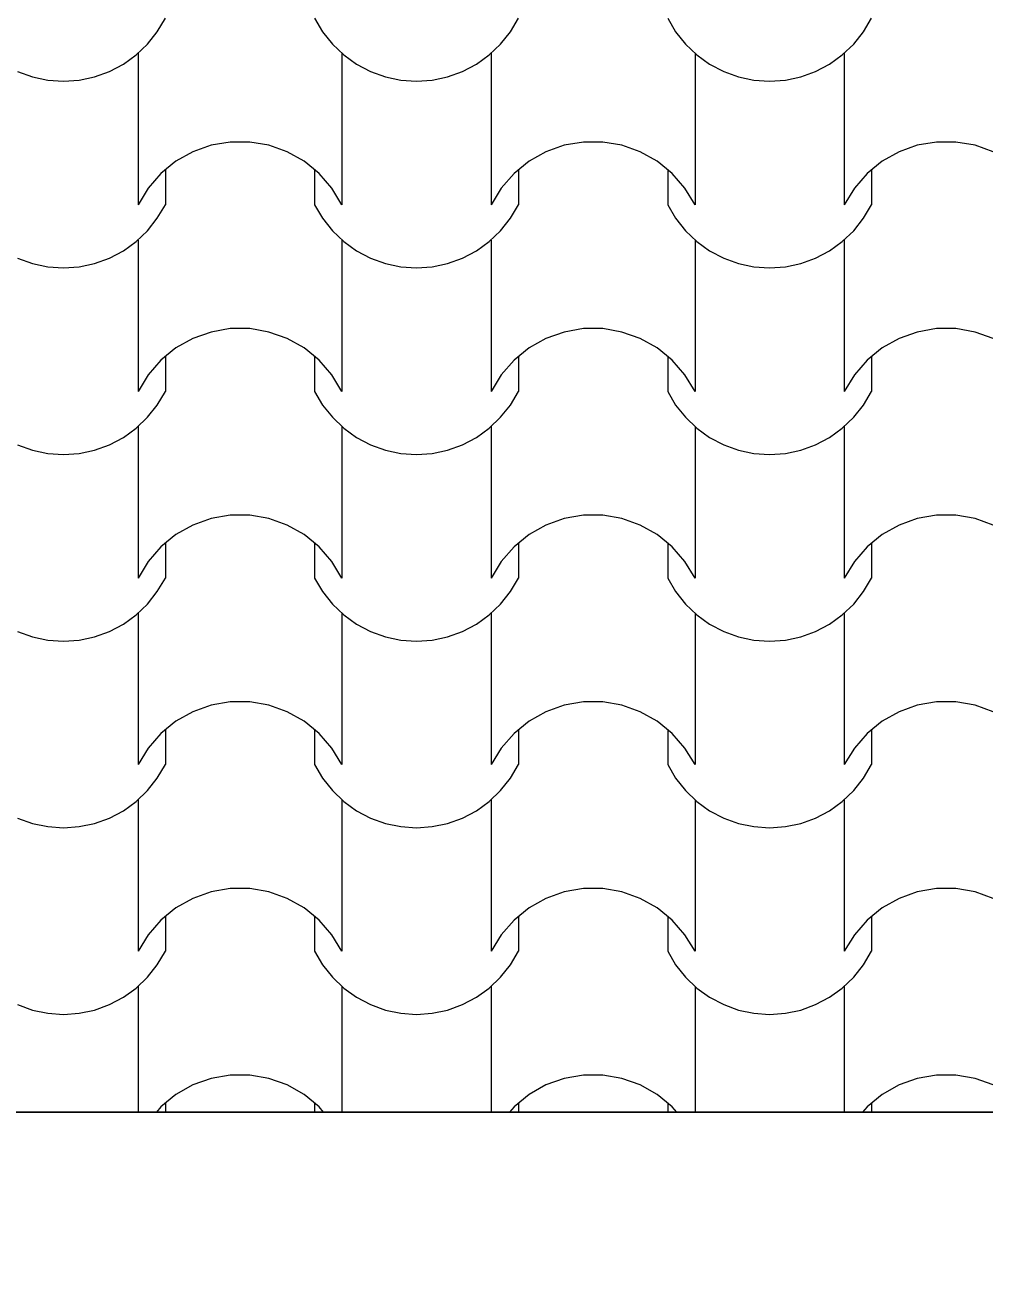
# Model space of a CAD drawing. Header units: millimetres. Extents: x 318905 to 439572, y -5133 to 105868.
# Drawn here: x 358271 to 359044, y 5696 to 6699 of the extents above; entities that cross this region are included whole.
import ezdxf

# ---------------------------------------------------------------- set-up
doc = ezdxf.new("R2010")
doc.units = ezdxf.units.MM
doc.header["$MEASUREMENT"] = 0
for name, color, linetype, lineweight in [('0_Stylo_No__98', 154, 'Continuous', 0), ('2D -  Dessin général_Stylo_No__1', 7, 'Continuous', 5), ('OMBRES_Stylo_No__1', 7, 'Continuous', 5)]:
    doc.layers.add(name, color=color, linetype=linetype, lineweight=lineweight)
doc.layers.add('OMBRES_Stylo_No__82', color=7, linetype='Continuous', lineweight=13, true_color=0xaaaaaa)
doc.styles.add('STYLE_GENERE_3', font='')
doc.styles.get('STYLE_GENERE_3').set_extended_font_data('Arial')
doc.dimstyles.new('STYLE_GENERE__1', dxfattribs={"dimtxt": 200, "dimasz": 142.5, "dimexe": 0.18, "dimexo": 500, "dimgap": 0.09, "dimtad": 0, "dimtih": 1, "dimtoh": 1, "dimlfac": 0.001, "dimzin": 0, "dimdsep": 46, "dimtxsty": 'STYLE_GENERE_3', "dimblk": 'ARROWHEAD_6', "dimblk1": 'ARROWHEAD_6', "dimblk2": 'ARROWHEAD_6', "dimcen": 0.09, "dimclrd": 154, "dimclre": 154, "dimclrt": 154, "dimazin": 0, "dimtfac": 1, "dimtdec": 4, "dimtmove": 0, "dimatfit": 3, "dimfxl": 0, "dimtolj": 1, "dimtzin": 0, "dimarcsym": 0})

# ---------------------------------------------------------------- blocks, each defined once
blk = doc.blocks.new('*X105')
at = {"layer": 'OMBRES_Stylo_No__82', "linetype": 'Continuous'}
for p, q in [((358378.2, 6693.2), (358384.7, 6704.2)), ((358504.9, 6704.2), (358511.4, 6693.2)), ((358662.7, 6693.2), (358669.2, 6704.2)), ((358789.4, 6704.2), (358795.8, 6693.2)), ((358947.2, 6693.2), (358953.6, 6704.2)), ((358370.4, 6683.2), (358378.2, 6693.2)), ((358511.4, 6693.2), (358519.2, 6683.2)), ((358654.8, 6683.2), (358662.7, 6693.2)), ((358795.8, 6693.2), (358803.7, 6683.2)), ((358939.3, 6683.2), (358947.2, 6693.2)), ((358361.2, 6674.5), (358370.4, 6683.2)), ((358362.7, 6675.8), (358362.7, 6614.8)), ((358519.2, 6683.2), (358528.4, 6674.5)), ((358526.9, 6675.8), (358526.9, 6614.8)), ((358645.6, 6674.5), (358654.8, 6683.2)), ((358647.2, 6675.8), (358647.2, 6614.8)), ((358803.7, 6683.2), (358812.9, 6674.5)), ((358811.4, 6675.8), (358811.4, 6614.8)), ((358930.1, 6674.5), (358939.3, 6683.2)), ((358931.6, 6675.8), (358931.6, 6614.8)), ((358339.6, 6661.1), (358350.9, 6667.1)), ((358350.9, 6667.1), (358361.2, 6674.5)), ((358528.4, 6674.5), (358538.7, 6667.1)), ((358538.7, 6667.1), (358550, 6661.1)), ((358624.1, 6661.1), (358635.3, 6667.1)), ((358635.3, 6667.1), (358645.6, 6674.5)), ((358812.9, 6674.5), (358823.2, 6667.1)), ((358823.2, 6667.1), (358834.5, 6661.1)), ((358908.6, 6661.1), (358919.8, 6667.1)), ((358919.8, 6667.1), (358930.1, 6674.5)), ((358265.5, 6661.1), (358277.5, 6656.8)), ((358277.5, 6656.8), (358289.9, 6654.2)), ((358315.2, 6654.2), (358327.7, 6656.8)), ((358327.7, 6656.8), (358339.6, 6661.1)), ((358550, 6661.1), (358561.9, 6656.8)), ((358561.9, 6656.8), (358574.4, 6654.2)), ((358599.7, 6654.2), (358612.1, 6656.8)), ((358612.1, 6656.8), (358624.1, 6661.1)), ((358834.5, 6661.1), (358846.4, 6656.8)), ((358846.4, 6656.8), (358858.8, 6654.2)), ((358884.2, 6654.2), (358896.6, 6656.8)), ((358896.6, 6656.8), (358908.6, 6661.1)), ((358289.9, 6654.2), (358302.6, 6653.3)), ((358302.6, 6653.3), (358315.2, 6654.2)), ((358574.4, 6654.2), (358587, 6653.3)), ((358587, 6653.3), (358599.7, 6654.2)), ((358858.8, 6654.2), (358871.5, 6653.3)), ((358871.5, 6653.3), (358884.2, 6654.2)), ((358362.7, 6614.8), (358362.7, 6553.8)), ((358526.9, 6614.8), (358526.9, 6553.8)), ((358647.2, 6614.8), (358647.2, 6553.8)), ((358811.4, 6614.8), (358811.4, 6553.8)), ((358931.6, 6614.8), (358931.6, 6553.8)), ((358406.9, 6596.4), (358393.2, 6588.8)), ((358421.6, 6601.7), (358406.9, 6596.4)), ((358437, 6604.3), (358421.6, 6601.7)), ((358444.8, 6604.3), (358437, 6604.3)), ((358452.6, 6604.3), (358444.8, 6604.3)), ((358468, 6601.7), (358452.6, 6604.3)), ((358482.7, 6596.4), (358468, 6601.7)), ((358496.4, 6588.8), (358482.7, 6596.4)), ((358691.3, 6596.4), (358677.7, 6588.8)), ((358706.1, 6601.7), (358691.3, 6596.4)), ((358721.5, 6604.3), (358706.1, 6601.7)), ((358729.3, 6604.3), (358721.5, 6604.3)), ((358737.1, 6604.3), (358729.3, 6604.3)), ((358752.5, 6601.7), (358737.1, 6604.3)), ((358767.2, 6596.4), (358752.5, 6601.7)), ((358780.9, 6588.8), (358767.2, 6596.4)), ((358975.8, 6596.4), (358962.2, 6588.8)), ((358990.5, 6601.7), (358975.8, 6596.4)), ((359005.9, 6604.3), (358990.5, 6601.7)), ((359013.8, 6604.3), (359005.9, 6604.3)), ((359021.6, 6604.3), (359013.8, 6604.3)), ((359037, 6601.7), (359021.6, 6604.3)), ((359051.7, 6596.4), (359037, 6601.7)), ((358393.2, 6588.8), (358381.1, 6578.9)), ((358508.5, 6578.9), (358496.4, 6588.8)), ((358677.7, 6588.8), (358665.6, 6578.9)), ((358793, 6578.9), (358780.9, 6588.8)), ((358962.2, 6588.8), (358950.1, 6578.9)), ((358381.1, 6578.9), (358370.8, 6567.2)), ((358384.7, 6581.8), (358384.7, 6553.8)), ((358504.9, 6581.8), (358504.9, 6553.8)), ((358518.8, 6567.2), (358508.5, 6578.9)), ((358665.6, 6578.9), (358655.3, 6567.2)), ((358669.2, 6581.8), (358669.2, 6553.8)), ((358789.4, 6581.8), (358789.4, 6553.8)), ((358803.3, 6567.2), (358793, 6578.9)), ((358950.1, 6578.9), (358939.8, 6567.2)), ((358953.6, 6581.8), (358953.6, 6553.8)), ((358370.8, 6567.2), (358362.7, 6553.8)), ((358526.9, 6553.8), (358518.8, 6567.2)), ((358655.3, 6567.2), (358647.2, 6553.8)), ((358811.4, 6553.8), (358803.3, 6567.2)), ((358939.8, 6567.2), (358931.6, 6553.8)), ((358378.2, 6542.9), (358384.7, 6553.8)), ((358504.9, 6553.8), (358511.4, 6542.9)), ((358662.7, 6542.9), (358669.2, 6553.8)), ((358789.4, 6553.8), (358795.8, 6542.9)), ((358947.2, 6542.9), (358953.6, 6553.8)), ((358370.4, 6532.9), (358378.2, 6542.9)), ((358511.4, 6542.9), (358519.2, 6532.9)), ((358654.8, 6532.9), (358662.7, 6542.9)), ((358795.8, 6542.9), (358803.7, 6532.9)), ((358939.3, 6532.9), (358947.2, 6542.9)), ((358361.2, 6524.1), (358370.4, 6532.9)), ((358362.7, 6525.4), (358362.7, 6464.5)), ((358519.2, 6532.9), (358528.4, 6524.1)), ((358526.9, 6525.4), (358526.9, 6464.5)), ((358645.6, 6524.1), (358654.8, 6532.9)), ((358647.2, 6525.4), (358647.2, 6464.5)), ((358803.7, 6532.9), (358812.9, 6524.1)), ((358811.4, 6525.4), (358811.4, 6464.5)), ((358930.1, 6524.1), (358939.3, 6532.9)), ((358931.6, 6525.4), (358931.6, 6464.5)), ((358339.6, 6510.8), (358350.9, 6516.7)), ((358350.9, 6516.7), (358361.2, 6524.1)), ((358528.4, 6524.1), (358538.7, 6516.7)), ((358538.7, 6516.7), (358550, 6510.8)), ((358624.1, 6510.8), (358635.3, 6516.7)), ((358635.3, 6516.7), (358645.6, 6524.1)), ((358812.9, 6524.1), (358823.2, 6516.7)), ((358823.2, 6516.7), (358834.5, 6510.8)), ((358908.6, 6510.8), (358919.8, 6516.7)), ((358919.8, 6516.7), (358930.1, 6524.1)), ((358265.5, 6510.8), (358277.5, 6506.5)), ((358277.5, 6506.5), (358289.9, 6503.9)), ((358315.2, 6503.9), (358327.7, 6506.5)), ((358327.7, 6506.5), (358339.6, 6510.8)), ((358550, 6510.8), (358561.9, 6506.5)), ((358561.9, 6506.5), (358574.4, 6503.9)), ((358599.7, 6503.9), (358612.1, 6506.5)), ((358612.1, 6506.5), (358624.1, 6510.8)), ((358834.5, 6510.8), (358846.4, 6506.5)), ((358846.4, 6506.5), (358858.8, 6503.9)), ((358884.2, 6503.9), (358896.6, 6506.5)), ((358896.6, 6506.5), (358908.6, 6510.8)), ((358289.9, 6503.9), (358302.6, 6503)), ((358302.6, 6503), (358315.2, 6503.9)), ((358574.4, 6503.9), (358587, 6503)), ((358587, 6503), (358599.7, 6503.9)), ((358858.8, 6503.9), (358871.5, 6503)), ((358871.5, 6503), (358884.2, 6503.9)), ((358362.7, 6464.5), (358362.7, 6403.5)), ((358526.9, 6464.5), (358526.9, 6403.5)), ((358647.2, 6464.5), (358647.2, 6403.5)), ((358811.4, 6464.5), (358811.4, 6403.5)), ((358931.6, 6464.5), (358931.6, 6403.5)), ((358406.9, 6446.1), (358393.2, 6438.5)), ((358421.6, 6451.3), (358406.9, 6446.1)), ((358437, 6454), (358421.6, 6451.3)), ((358444.8, 6454), (358437, 6454)), ((358452.6, 6454), (358444.8, 6454)), ((358468, 6451.3), (358452.6, 6454)), ((358482.7, 6446.1), (358468, 6451.3)), ((358496.4, 6438.5), (358482.7, 6446.1)), ((358691.3, 6446.1), (358677.7, 6438.5)), ((358706.1, 6451.3), (358691.3, 6446.1)), ((358721.5, 6454), (358706.1, 6451.3)), ((358729.3, 6454), (358721.5, 6454)), ((358737.1, 6454), (358729.3, 6454)), ((358752.5, 6451.3), (358737.1, 6454)), ((358767.2, 6446.1), (358752.5, 6451.3)), ((358780.9, 6438.5), (358767.2, 6446.1)), ((358975.8, 6446.1), (358962.2, 6438.5)), ((358990.5, 6451.3), (358975.8, 6446.1)), ((359005.9, 6454), (358990.5, 6451.3)), ((359013.8, 6454), (359005.9, 6454)), ((359021.6, 6454), (359013.8, 6454)), ((359037, 6451.3), (359021.6, 6454)), ((359051.7, 6446.1), (359037, 6451.3)), ((358393.2, 6438.5), (358381.1, 6428.6)), ((358508.5, 6428.6), (358496.4, 6438.5)), ((358677.7, 6438.5), (358665.6, 6428.6)), ((358793, 6428.6), (358780.9, 6438.5)), ((358962.2, 6438.5), (358950.1, 6428.6)), ((358381.1, 6428.6), (358370.8, 6416.8)), ((358384.7, 6431.5), (358384.7, 6403.5)), ((358504.9, 6431.5), (358504.9, 6403.5)), ((358518.8, 6416.8), (358508.5, 6428.6)), ((358665.6, 6428.6), (358655.3, 6416.8)), ((358669.2, 6431.5), (358669.2, 6403.5)), ((358789.4, 6431.5), (358789.4, 6403.5)), ((358803.3, 6416.8), (358793, 6428.6)), ((358950.1, 6428.6), (358939.8, 6416.8)), ((358953.6, 6431.5), (358953.6, 6403.5)), ((358370.8, 6416.8), (358362.7, 6403.5)), ((358526.9, 6403.5), (358518.8, 6416.8)), ((358655.3, 6416.8), (358647.2, 6403.5)), ((358811.4, 6403.5), (358803.3, 6416.8)), ((358939.8, 6416.8), (358931.6, 6403.5)), ((358378.2, 6392.5), (358384.7, 6403.5)), ((358504.9, 6403.5), (358511.4, 6392.5)), ((358662.7, 6392.5), (358669.2, 6403.5)), ((358789.4, 6403.5), (358795.8, 6392.5)), ((358947.2, 6392.5), (358953.6, 6403.5)), ((358370.4, 6382.6), (358378.2, 6392.5)), ((358511.4, 6392.5), (358519.2, 6382.6)), ((358654.8, 6382.6), (358662.7, 6392.5)), ((358795.8, 6392.5), (358803.7, 6382.6)), ((358939.3, 6382.6), (358947.2, 6392.5)), ((358361.2, 6373.8), (358370.4, 6382.6)), ((358362.7, 6375.1), (358362.7, 6314.1)), ((358519.2, 6382.6), (358528.4, 6373.8)), ((358526.9, 6375.1), (358526.9, 6314.1)), ((358645.6, 6373.8), (358654.8, 6382.6)), ((358647.2, 6375.1), (358647.2, 6314.1)), ((358803.7, 6382.6), (358812.9, 6373.8)), ((358811.4, 6375.1), (358811.4, 6314.1)), ((358930.1, 6373.8), (358939.3, 6382.6)), ((358931.6, 6375.1), (358931.6, 6314.1)), ((358339.6, 6360.5), (358350.9, 6366.4)), ((358350.9, 6366.4), (358361.2, 6373.8)), ((358528.4, 6373.8), (358538.7, 6366.4)), ((358538.7, 6366.4), (358550, 6360.5)), ((358624.1, 6360.5), (358635.3, 6366.4)), ((358635.3, 6366.4), (358645.6, 6373.8)), ((358812.9, 6373.8), (358823.2, 6366.4)), ((358823.2, 6366.4), (358834.5, 6360.5)), ((358908.6, 6360.5), (358919.8, 6366.4)), ((358919.8, 6366.4), (358930.1, 6373.8)), ((358265.5, 6360.5), (358277.5, 6356.1)), ((358277.5, 6356.1), (358289.9, 6353.5)), ((358315.2, 6353.5), (358327.7, 6356.1)), ((358327.7, 6356.1), (358339.6, 6360.5)), ((358550, 6360.5), (358561.9, 6356.1)), ((358561.9, 6356.1), (358574.4, 6353.5)), ((358599.7, 6353.5), (358612.1, 6356.1)), ((358612.1, 6356.1), (358624.1, 6360.5)), ((358834.5, 6360.5), (358846.4, 6356.1)), ((358846.4, 6356.1), (358858.8, 6353.5)), ((358884.2, 6353.5), (358896.6, 6356.1)), ((358896.6, 6356.1), (358908.6, 6360.5)), ((358289.9, 6353.5), (358302.6, 6352.6)), ((358302.6, 6352.6), (358315.2, 6353.5)), ((358574.4, 6353.5), (358587, 6352.6)), ((358587, 6352.6), (358599.7, 6353.5)), ((358858.8, 6353.5), (358871.5, 6352.6)), ((358871.5, 6352.6), (358884.2, 6353.5)), ((358362.7, 6314.1), (358362.7, 6253.1)), ((358526.9, 6314.1), (358526.9, 6253.1)), ((358647.2, 6314.1), (358647.2, 6253.1)), ((358811.4, 6314.1), (358811.4, 6253.1)), ((358931.6, 6314.1), (358931.6, 6253.1)), ((358406.9, 6295.8), (358393.2, 6288.1)), ((358421.6, 6301), (358406.9, 6295.8)), ((358437, 6303.7), (358421.6, 6301)), ((358444.8, 6303.7), (358437, 6303.7)), ((358452.6, 6303.7), (358444.8, 6303.7)), ((358468, 6301), (358452.6, 6303.7)), ((358482.7, 6295.8), (358468, 6301)), ((358496.4, 6288.1), (358482.7, 6295.8)), ((358691.3, 6295.8), (358677.7, 6288.1)), ((358706.1, 6301), (358691.3, 6295.8)), ((358721.5, 6303.7), (358706.1, 6301)), ((358729.3, 6303.7), (358721.5, 6303.7)), ((358737.1, 6303.7), (358729.3, 6303.7)), ((358752.5, 6301), (358737.1, 6303.7)), ((358767.2, 6295.8), (358752.5, 6301)), ((358780.9, 6288.1), (358767.2, 6295.8)), ((358975.8, 6295.8), (358962.2, 6288.1)), ((358990.5, 6301), (358975.8, 6295.8)), ((359005.9, 6303.7), (358990.5, 6301)), ((359013.8, 6303.7), (359005.9, 6303.7)), ((359021.6, 6303.7), (359013.8, 6303.7)), ((359037, 6301), (359021.6, 6303.7)), ((359051.7, 6295.8), (359037, 6301)), ((358393.2, 6288.1), (358381.1, 6278.3)), ((358508.5, 6278.3), (358496.4, 6288.1)), ((358677.7, 6288.1), (358665.6, 6278.3)), ((358793, 6278.3), (358780.9, 6288.1)), ((358962.2, 6288.1), (358950.1, 6278.3)), ((358381.1, 6278.3), (358370.8, 6266.5)), ((358384.7, 6281.2), (358384.7, 6253.1)), ((358504.9, 6281.2), (358504.9, 6253.1)), ((358518.8, 6266.5), (358508.5, 6278.3)), ((358665.6, 6278.3), (358655.3, 6266.5)), ((358669.2, 6281.2), (358669.2, 6253.1)), ((358789.4, 6281.2), (358789.4, 6253.1)), ((358803.3, 6266.5), (358793, 6278.3)), ((358950.1, 6278.3), (358939.8, 6266.5)), ((358953.6, 6281.2), (358953.6, 6253.1)), ((358370.8, 6266.5), (358362.7, 6253.1)), ((358526.9, 6253.1), (358518.8, 6266.5)), ((358655.3, 6266.5), (358647.2, 6253.1)), ((358811.4, 6253.1), (358803.3, 6266.5)), ((358939.8, 6266.5), (358931.6, 6253.1)), ((358378.2, 6242.2), (358384.7, 6253.1)), ((358504.9, 6253.1), (358511.4, 6242.2)), ((358662.7, 6242.2), (358669.2, 6253.1)), ((358789.4, 6253.1), (358795.8, 6242.2)), ((358947.2, 6242.2), (358953.6, 6253.1)), ((358370.4, 6232.2), (358378.2, 6242.2)), ((358511.4, 6242.2), (358519.2, 6232.2)), ((358654.8, 6232.2), (358662.7, 6242.2)), ((358795.8, 6242.2), (358803.7, 6232.2)), ((358939.3, 6232.2), (358947.2, 6242.2)), ((358361.2, 6223.5), (358370.4, 6232.2)), ((358362.7, 6224.7), (358362.7, 6163.8)), ((358519.2, 6232.2), (358528.4, 6223.5)), ((358526.9, 6224.7), (358526.9, 6163.8)), ((358645.6, 6223.5), (358654.8, 6232.2)), ((358647.2, 6224.7), (358647.2, 6163.8)), ((358803.7, 6232.2), (358812.9, 6223.5)), ((358811.4, 6224.7), (358811.4, 6163.8)), ((358930.1, 6223.5), (358939.3, 6232.2)), ((358931.6, 6224.7), (358931.6, 6163.8)), ((358339.6, 6210.1), (358350.9, 6216)), ((358350.9, 6216), (358361.2, 6223.5)), ((358528.4, 6223.5), (358538.7, 6216)), ((358538.7, 6216), (358550, 6210.1)), ((358624.1, 6210.1), (358635.3, 6216)), ((358635.3, 6216), (358645.6, 6223.5)), ((358812.9, 6223.5), (358823.2, 6216)), ((358823.2, 6216), (358834.5, 6210.1)), ((358908.6, 6210.1), (358919.8, 6216)), ((358919.8, 6216), (358930.1, 6223.5)), ((358265.5, 6210.1), (358277.5, 6205.8)), ((358277.5, 6205.8), (358289.9, 6203.2)), ((358315.2, 6203.2), (358327.7, 6205.8)), ((358327.7, 6205.8), (358339.6, 6210.1)), ((358550, 6210.1), (358561.9, 6205.8)), ((358561.9, 6205.8), (358574.4, 6203.2)), ((358599.7, 6203.2), (358612.1, 6205.8)), ((358612.1, 6205.8), (358624.1, 6210.1)), ((358834.5, 6210.1), (358846.4, 6205.8)), ((358846.4, 6205.8), (358858.8, 6203.2)), ((358884.2, 6203.2), (358896.6, 6205.8)), ((358896.6, 6205.8), (358908.6, 6210.1)), ((358289.9, 6203.2), (358302.6, 6202.3)), ((358302.6, 6202.3), (358315.2, 6203.2)), ((358574.4, 6203.2), (358587, 6202.3)), ((358587, 6202.3), (358599.7, 6203.2)), ((358858.8, 6203.2), (358871.5, 6202.3)), ((358871.5, 6202.3), (358884.2, 6203.2)), ((358362.7, 6163.8), (358362.7, 6102.8)), ((358526.9, 6163.8), (358526.9, 6102.8)), ((358647.2, 6163.8), (358647.2, 6102.8)), ((358811.4, 6163.8), (358811.4, 6102.8)), ((358931.6, 6163.8), (358931.6, 6102.8)), ((358406.9, 6145.4), (358393.2, 6137.8)), ((358421.6, 6150.7), (358406.9, 6145.4)), ((358437, 6153.3), (358421.6, 6150.7)), ((358444.8, 6153.3), (358437, 6153.3)), ((358452.6, 6153.3), (358444.8, 6153.3)), ((358468, 6150.7), (358452.6, 6153.3)), ((358482.7, 6145.4), (358468, 6150.7)), ((358496.4, 6137.8), (358482.7, 6145.4)), ((358691.3, 6145.4), (358677.7, 6137.8)), ((358706.1, 6150.7), (358691.3, 6145.4)), ((358721.5, 6153.3), (358706.1, 6150.7)), ((358729.3, 6153.3), (358721.5, 6153.3)), ((358737.1, 6153.3), (358729.3, 6153.3)), ((358752.5, 6150.7), (358737.1, 6153.3)), ((358767.2, 6145.4), (358752.5, 6150.7)), ((358780.9, 6137.8), (358767.2, 6145.4)), ((358975.8, 6145.4), (358962.2, 6137.8)), ((358990.5, 6150.7), (358975.8, 6145.4)), ((359005.9, 6153.3), (358990.5, 6150.7)), ((359013.8, 6153.3), (359005.9, 6153.3)), ((359021.6, 6153.3), (359013.8, 6153.3)), ((359037, 6150.7), (359021.6, 6153.3)), ((359051.7, 6145.4), (359037, 6150.7)), ((358393.2, 6137.8), (358381.1, 6127.9)), ((358508.5, 6127.9), (358496.4, 6137.8)), ((358677.7, 6137.8), (358665.6, 6127.9)), ((358793, 6127.9), (358780.9, 6137.8)), ((358962.2, 6137.8), (358950.1, 6127.9)), ((358381.1, 6127.9), (358370.8, 6116.2)), ((358384.7, 6130.8), (358384.7, 6102.8)), ((358504.9, 6130.8), (358504.9, 6102.8)), ((358518.8, 6116.2), (358508.5, 6127.9)), ((358665.6, 6127.9), (358655.3, 6116.2)), ((358669.2, 6130.8), (358669.2, 6102.8)), ((358789.4, 6130.8), (358789.4, 6102.8)), ((358803.3, 6116.2), (358793, 6127.9)), ((358950.1, 6127.9), (358939.8, 6116.2)), ((358953.6, 6130.8), (358953.6, 6102.8)), ((358370.8, 6116.2), (358362.7, 6102.8)), ((358526.9, 6102.8), (358518.8, 6116.2)), ((358655.3, 6116.2), (358647.2, 6102.8)), ((358811.4, 6102.8), (358803.3, 6116.2)), ((358939.8, 6116.2), (358931.6, 6102.8)), ((358378.2, 6091.9), (358384.7, 6102.8)), ((358504.9, 6102.8), (358511.4, 6091.9)), ((358662.7, 6091.9), (358669.2, 6102.8)), ((358789.4, 6102.8), (358795.8, 6091.9)), ((358947.2, 6091.9), (358953.6, 6102.8)), ((358370.4, 6081.9), (358378.2, 6091.9)), ((358511.4, 6091.9), (358519.2, 6081.9)), ((358654.8, 6081.9), (358662.7, 6091.9)), ((358795.8, 6091.9), (358803.7, 6081.9)), ((358939.3, 6081.9), (358947.2, 6091.9)), ((358361.2, 6073.1), (358370.4, 6081.9)), ((358362.7, 6074.4), (358362.7, 6013.4)), ((358519.2, 6081.9), (358528.4, 6073.1)), ((358526.9, 6074.4), (358526.9, 6013.4)), ((358645.6, 6073.1), (358654.8, 6081.9)), ((358647.2, 6074.4), (358647.2, 6013.4)), ((358803.7, 6081.9), (358812.9, 6073.1)), ((358811.4, 6074.4), (358811.4, 6013.4)), ((358930.1, 6073.1), (358939.3, 6081.9)), ((358931.6, 6074.4), (358931.6, 6013.4)), ((358339.6, 6059.8), (358350.9, 6065.7)), ((358350.9, 6065.7), (358361.2, 6073.1)), ((358528.4, 6073.1), (358538.7, 6065.7)), ((358538.7, 6065.7), (358550, 6059.8)), ((358624.1, 6059.8), (358635.3, 6065.7)), ((358635.3, 6065.7), (358645.6, 6073.1)), ((358812.9, 6073.1), (358823.2, 6065.7)), ((358823.2, 6065.7), (358834.5, 6059.8)), ((358908.6, 6059.8), (358919.8, 6065.7)), ((358919.8, 6065.7), (358930.1, 6073.1)), ((358265.5, 6059.8), (358277.5, 6055.5)), ((358277.5, 6055.5), (358289.9, 6052.9)), ((358315.2, 6052.9), (358327.7, 6055.5)), ((358327.7, 6055.5), (358339.6, 6059.8)), ((358550, 6059.8), (358561.9, 6055.5)), ((358561.9, 6055.5), (358574.4, 6052.9)), ((358599.7, 6052.9), (358612.1, 6055.5)), ((358612.1, 6055.5), (358624.1, 6059.8)), ((358834.5, 6059.8), (358846.4, 6055.5)), ((358846.4, 6055.5), (358858.8, 6052.9)), ((358884.2, 6052.9), (358896.6, 6055.5)), ((358896.6, 6055.5), (358908.6, 6059.8)), ((358289.9, 6052.9), (358302.6, 6052)), ((358302.6, 6052), (358315.2, 6052.9)), ((358574.4, 6052.9), (358587, 6052)), ((358587, 6052), (358599.7, 6052.9)), ((358858.8, 6052.9), (358871.5, 6052)), ((358871.5, 6052), (358884.2, 6052.9)), ((358362.7, 6013.4), (358362.7, 5952.5)), ((358526.9, 6013.4), (358526.9, 5952.5)), ((358647.2, 6013.4), (358647.2, 5952.5)), ((358811.4, 6013.4), (358811.4, 5952.5)), ((358931.6, 6013.4), (358931.6, 5952.5)), ((358406.9, 5995.1), (358393.2, 5987.4)), ((358421.6, 6000.3), (358406.9, 5995.1)), ((358437, 6003), (358421.6, 6000.3)), ((358444.8, 6003), (358437, 6003)), ((358452.6, 6003), (358444.8, 6003)), ((358468, 6000.3), (358452.6, 6003)), ((358482.7, 5995.1), (358468, 6000.3)), ((358496.4, 5987.4), (358482.7, 5995.1)), ((358691.3, 5995.1), (358677.7, 5987.4)), ((358706.1, 6000.3), (358691.3, 5995.1)), ((358721.5, 6003), (358706.1, 6000.3)), ((358729.3, 6003), (358721.5, 6003)), ((358737.1, 6003), (358729.3, 6003)), ((358752.5, 6000.3), (358737.1, 6003)), ((358767.2, 5995.1), (358752.5, 6000.3)), ((358780.9, 5987.4), (358767.2, 5995.1)), ((358975.8, 5995.1), (358962.2, 5987.4)), ((358990.5, 6000.3), (358975.8, 5995.1)), ((359005.9, 6003), (358990.5, 6000.3)), ((359013.8, 6003), (359005.9, 6003)), ((359021.6, 6003), (359013.8, 6003)), ((359037, 6000.3), (359021.6, 6003)), ((359051.7, 5995.1), (359037, 6000.3)), ((358393.2, 5987.4), (358381.1, 5977.6)), ((358508.5, 5977.6), (358496.4, 5987.4)), ((358677.7, 5987.4), (358665.6, 5977.6)), ((358793, 5977.6), (358780.9, 5987.4)), ((358962.2, 5987.4), (358950.1, 5977.6)), ((358381.1, 5977.6), (358370.8, 5965.8)), ((358384.7, 5980.5), (358384.7, 5952.5)), ((358504.9, 5980.5), (358504.9, 5952.5)), ((358518.8, 5965.8), (358508.5, 5977.6)), ((358665.6, 5977.6), (358655.3, 5965.8)), ((358669.2, 5980.5), (358669.2, 5952.5)), ((358789.4, 5980.5), (358789.4, 5952.5)), ((358803.3, 5965.8), (358793, 5977.6)), ((358950.1, 5977.6), (358939.8, 5965.8)), ((358953.6, 5980.5), (358953.6, 5952.5)), ((358370.8, 5965.8), (358362.7, 5952.5)), ((358526.9, 5952.5), (358518.8, 5965.8)), ((358655.3, 5965.8), (358647.2, 5952.5)), ((358811.4, 5952.5), (358803.3, 5965.8)), ((358939.8, 5965.8), (358931.6, 5952.5)), ((358378.2, 5941.5), (358384.7, 5952.5)), ((358504.9, 5952.5), (358511.4, 5941.5)), ((358662.7, 5941.5), (358669.2, 5952.5)), ((358789.4, 5952.5), (358795.8, 5941.5)), ((358947.2, 5941.5), (358953.6, 5952.5)), ((358370.4, 5931.6), (358378.2, 5941.5)), ((358511.4, 5941.5), (358519.2, 5931.6)), ((358654.8, 5931.6), (358662.7, 5941.5)), ((358795.8, 5941.5), (358803.7, 5931.6)), ((358939.3, 5931.6), (358947.2, 5941.5)), ((358361.2, 5922.8), (358370.4, 5931.6)), ((358362.7, 5924.1), (358362.7, 5863.1)), ((358519.2, 5931.6), (358528.4, 5922.8)), ((358526.9, 5924.1), (358526.9, 5863.1)), ((358645.6, 5922.8), (358654.8, 5931.6)), ((358647.2, 5924.1), (358647.2, 5863.1)), ((358803.7, 5931.6), (358812.9, 5922.8)), ((358811.4, 5924.1), (358811.4, 5863.1)), ((358930.1, 5922.8), (358939.3, 5931.6)), ((358931.6, 5924.1), (358931.6, 5863.1)), ((358339.6, 5909.5), (358350.9, 5915.4)), ((358350.9, 5915.4), (358361.2, 5922.8)), ((358528.4, 5922.8), (358538.7, 5915.4)), ((358538.7, 5915.4), (358550, 5909.5)), ((358624.1, 5909.5), (358635.3, 5915.4)), ((358635.3, 5915.4), (358645.6, 5922.8)), ((358812.9, 5922.8), (358823.2, 5915.4)), ((358823.2, 5915.4), (358834.5, 5909.5)), ((358908.6, 5909.5), (358919.8, 5915.4)), ((358919.8, 5915.4), (358930.1, 5922.8)), ((358265.5, 5909.5), (358277.5, 5905.1)), ((358277.5, 5905.1), (358289.9, 5902.5)), ((358315.2, 5902.5), (358327.7, 5905.1)), ((358327.7, 5905.1), (358339.6, 5909.5)), ((358550, 5909.5), (358561.9, 5905.1)), ((358561.9, 5905.1), (358574.4, 5902.5)), ((358599.7, 5902.5), (358612.1, 5905.1)), ((358612.1, 5905.1), (358624.1, 5909.5)), ((358834.5, 5909.5), (358846.4, 5905.1)), ((358846.4, 5905.1), (358858.8, 5902.5)), ((358884.2, 5902.5), (358896.6, 5905.1)), ((358896.6, 5905.1), (358908.6, 5909.5)), ((358289.9, 5902.5), (358302.6, 5901.6)), ((358302.6, 5901.6), (358315.2, 5902.5)), ((358574.4, 5902.5), (358587, 5901.6)), ((358587, 5901.6), (358599.7, 5902.5)), ((358858.8, 5902.5), (358871.5, 5901.6)), ((358871.5, 5901.6), (358884.2, 5902.5)), ((358362.7, 5863.1), (358362.7, 5823)), ((358526.9, 5863.1), (358526.9, 5823)), ((358647.2, 5863.1), (358647.2, 5823)), ((358811.4, 5863.1), (358811.4, 5823)), ((358931.6, 5863.1), (358931.6, 5823)), ((358406.9, 5844.8), (358393.2, 5837.1)), ((358421.6, 5850), (358406.9, 5844.8)), ((358437, 5852.6), (358421.6, 5850)), ((358444.8, 5852.6), (358437, 5852.6)), ((358452.6, 5852.6), (358444.8, 5852.6)), ((358468, 5850), (358452.6, 5852.6)), ((358482.7, 5844.8), (358468, 5850)), ((358496.4, 5837.1), (358482.7, 5844.8)), ((358691.3, 5844.8), (358677.7, 5837.1)), ((358706.1, 5850), (358691.3, 5844.8)), ((358721.5, 5852.6), (358706.1, 5850)), ((358729.3, 5852.6), (358721.5, 5852.6)), ((358737.1, 5852.6), (358729.3, 5852.6)), ((358752.5, 5850), (358737.1, 5852.6)), ((358767.2, 5844.8), (358752.5, 5850)), ((358780.9, 5837.1), (358767.2, 5844.8)), ((358975.8, 5844.8), (358962.2, 5837.1)), ((358990.5, 5850), (358975.8, 5844.8)), ((359005.9, 5852.6), (358990.5, 5850)), ((359013.8, 5852.6), (359005.9, 5852.6)), ((359021.6, 5852.6), (359013.8, 5852.6)), ((359037, 5850), (359021.6, 5852.6)), ((359051.7, 5844.8), (359037, 5850)), ((358393.2, 5837.1), (358381.1, 5827.3)), ((358508.5, 5827.3), (358496.4, 5837.1)), ((358677.7, 5837.1), (358665.6, 5827.3)), ((358793, 5827.3), (358780.9, 5837.1)), ((358962.2, 5837.1), (358950.1, 5827.3)), ((358381.1, 5827.3), (358377.4, 5823)), ((358384.7, 5830.2), (358384.7, 5823)), ((358504.9, 5830.2), (358504.9, 5823)), ((358512.2, 5823), (358508.5, 5827.3)), ((358665.6, 5827.3), (358661.9, 5823)), ((358669.2, 5830.2), (358669.2, 5823)), ((358789.4, 5830.2), (358789.4, 5823)), ((358796.7, 5823), (358793, 5827.3)), ((358950.1, 5827.3), (358946.3, 5823)), ((358953.6, 5830.2), (358953.6, 5823))]:
    blk.add_line(p, q, dxfattribs=at)
blk = doc.blocks.new('Hachure_25', base_point=(0, 4000))
at = {"layer": 'OMBRES_Stylo_No__1', "linetype": 'Continuous'}
blk.add_line((354049.4, 5823), (361366.4, 5823), dxfattribs=at)
at = {"layer": 'OMBRES_Stylo_No__82', "linetype": 'Continuous'}
blk.add_blockref('*X105', (0, 0), dxfattribs=at)
blk = doc.blocks.new('*D124')
at = {"layer": '0_Stylo_No__98', "linetype": 'Continuous'}
for p, q in [((352187.7, 7634.5), (352187.7, 7747)), ((352262.7, 7559.5), (352112.7, 7709.5)), ((352687.7, 7634.5), (352047.1, 7634.5)), ((352187.7, 3678.3), (352187.7, 7634.5)), ((352187.7, -552.4), (352187.7, 3403.7)), ((352112.7, -477.4), (352262.7, -627.4)), ((352328.3, -552.4), (351687.7, -552.4)), ((352187.7, -664.9), (352187.7, -552.4))]:
    blk.add_line(p, q, dxfattribs=at)
at = {"layer": '0_Stylo_No__98', "insert": (351920.8, 3441), "char_height": 200, "attachment_point": 7, "style": 'STYLE_GENERE_3'}
blk.add_mtext('\\A1;{\\pql;\\fArial|b0|i0|c0|p34;8,19}', dxfattribs=at)
blk = doc.blocks.new('ARROWHEAD_6')
at = {"color": 0, "linetype": 'Continuous', "lineweight": 0}
for p, q in [((-0.5, -0.5), (0.5, 0.5)), ((0, 0), (-1, 0))]:
    blk.add_line(p, q, dxfattribs=at)

msp = doc.modelspace()

# ---------------------------------------------------------------- linework, layer by layer
at = {"layer": '2D -  Dessin général_Stylo_No__1', "linetype": 'Continuous'}
msp.add_line((369844.465, 5822.959), (354049.368, 5823.012), dxfattribs=at)

# ---------------------------------------------------------------- block references
at = {"layer": 'OMBRES_Stylo_No__82', "linetype": 'Continuous'}
msp.add_blockref('Hachure_25', (0, 4000), dxfattribs=at)

# ---------------------------------------------------------------- dimensions: what is measured, and where the dimension line sits
at = {"color": 154, "linetype": 'Continuous', "lineweight": 0}
dim = msp.add_linear_dim(base=(352187.679, 7634.463), p1=(352187.679, -552.434), p2=(369844.465, 7634.463), angle=90, dimstyle='STYLE_GENERE__1', dxfattribs=at)
dim.commit()
dim.dimension.update_dxf_attribs({"geometry": '*D124', "text_midpoint": (352215.877, 3541.014), "dimtype": 160})

doc.saveas('drawing.dxf')
